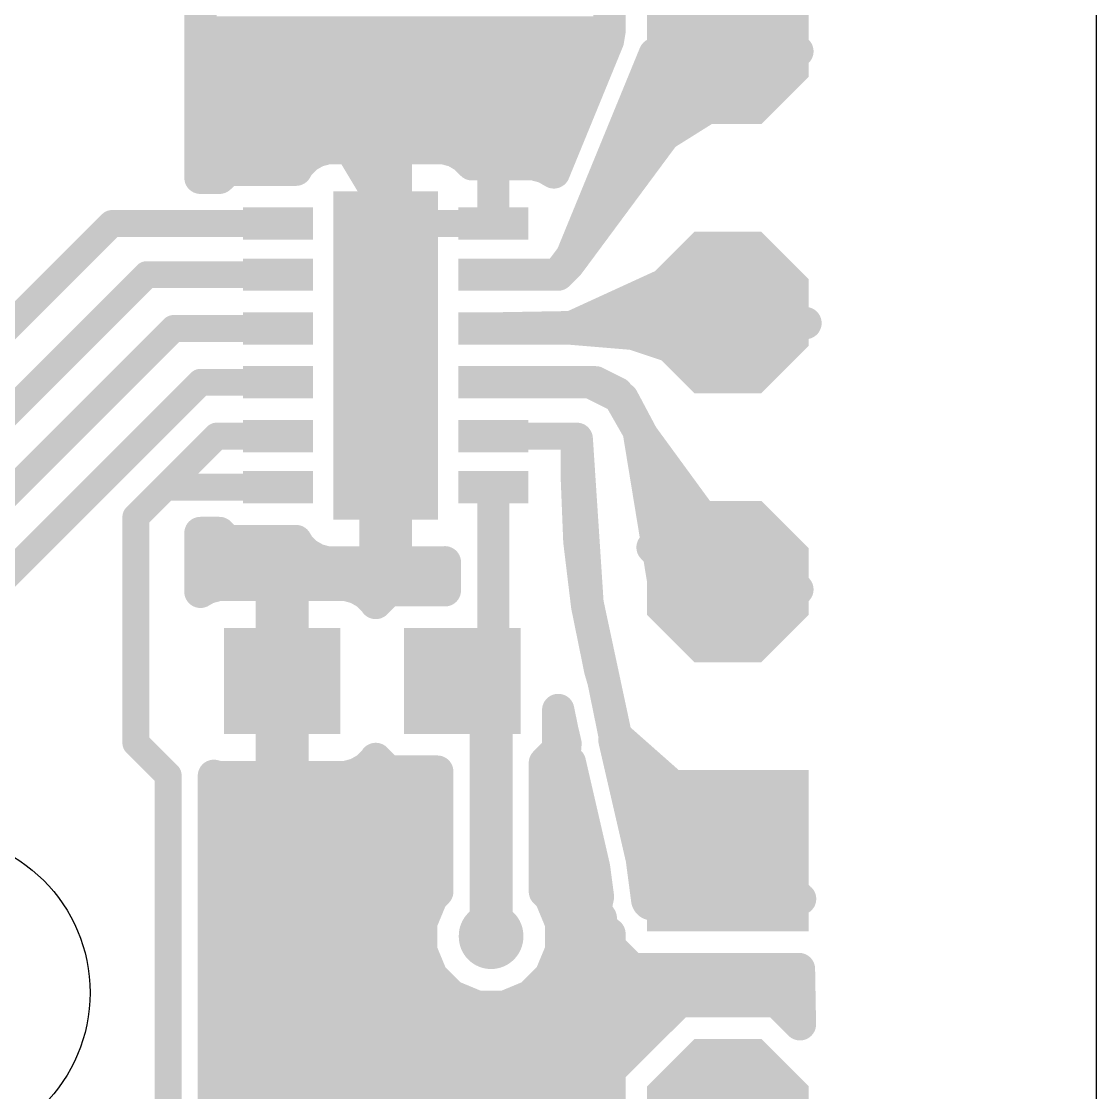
# Model space of a CAD drawing. Extents: x 0 to 81, y 1 to 51.
# Drawn here: x 70.85 to 81, y 32.06 to 42.17 of the extents above; entities that cross this region are included whole.
import ezdxf

# ---------------------------------------------------------------- set-up
doc = ezdxf.new("R2010")
doc.units = 0
for name, color, linetype in [('1', 22, 'CONTINUOUS'), ('17', 82, 'CONTINUOUS'), ('18', 82, 'CONTINUOUS'), ('20', 7, 'CONTINUOUS')]:
    doc.layers.add(name, color=color, linetype=linetype)

# ---------------------------------------------------------------- blocks, each defined once
blk = doc.blocks.new('RECT')
blk.add_solid([(-0.5, -0.5), (0.5, -0.5), (-0.5, 0.5), (0.5, 0.5)])
blk = doc.blocks.new('OCTAGONP')
at = {"const_width": 0.5}
blk.add_lwpolyline([(-0.25, -0.1036), (-0.25, 0.1036), (-0.1036, 0.25), (0.1036, 0.25), (0.25, 0.1036), (0.25, -0.1036), (0.1036, -0.25), (-0.1036, -0.25), (-0.25, -0.1036), (-0.25, 0.1036)], dxfattribs=at)
blk = doc.blocks.new('SQUAREP')
blk.add_solid([(-0.5, -0.5), (0.5, -0.5), (-0.5, 0.5), (0.5, 0.5)])
blk = doc.blocks.new('ROUNDV')
at = {"const_width": 0.5}
blk.add_lwpolyline([(0, -0.25, 1), (0, 0.25, 1), (0, -0.25)], format="xyb", dxfattribs=at)

msp = doc.modelspace()

# ---------------------------------------------------------------- linework, layer by layer
at = {"layer": '1'}
for points, const_width in [([(72.5424, 40.6922), (72.5424, 48.768)], 0.3048), ([(76.4032, 42.4237), (76.4032, 42.076)], 0.3048), ([(72.5424, 42.0624), (76.4009, 42.0624)], 0.3048), ([(76.4032, 42.076), (76.3883, 41.9865)], 0.3048), ([(76.3883, 41.9865), (75.8781, 40.7429)], 0.3048), ([(77.1356, 41.759), (77.5208, 41.9608)], 0.4064), ([(76.018, 39.8794), (76.8308, 41.8606)], 0.3048), ([(76.6784, 40.9462), (78.177, 41.886)], 0.3048), ([(76.8308, 41.8606), (76.6784, 40.9462)], 0.3048), ([(72.5424, 41.7576), (76.2944, 41.7576)], 0.3048), ([(77.1356, 41.759), (76.018, 39.8794)], 0.3048), ([(74.2654, 40.4128), (73.4568, 41.7576)], 0.254), ([(72.5424, 41.4528), (76.1693, 41.4528)], 0.3048), ([(75.9164, 39.7778), (77.034, 41.251)], 0.3048), ([(77.034, 41.251), (76.018, 39.8794)], 0.3048), ([(72.5424, 41.148), (76.0443, 41.148)], 0.3048), ([(73.6386, 40.9439), (73.546, 40.8904)], 0.3048), ([(73.742, 40.9716), (73.6386, 40.9439)], 0.3048), ([(74.1955, 40.9716), (73.742, 40.9716)], 0.3048), ([(74.1955, 39.1111), (74.1955, 40.9716)], 0.3048), ([(74.8396, 40.9716), (74.386, 40.9716)], 0.3048), ([(74.386, 40.9716), (74.386, 39.1111)], 0.3048), ([(74.943, 40.9439), (74.8396, 40.9716)], 0.3048), ([(75.0356, 40.8904), (74.943, 40.9439)], 0.3048), ([(72.5424, 40.8432), (73.4988, 40.8432)], 0.3048), ([(73.546, 40.8904), (73.4703, 40.8147)], 0.3048), ([(74.1955, 40.8432), (74.386, 40.8432)], 0.3048), ([(75.1068, 40.8192), (75.0356, 40.8904)], 0.3048), ([(75.0828, 40.8432), (75.9192, 40.8432)], 0.3048), ([(72.7973, 40.7684), (72.7211, 40.6922)], 0.3048), ([(73.4435, 40.7684), (72.7973, 40.7684)], 0.3048), ([(73.4703, 40.8147), (73.4435, 40.7684)], 0.3048), ([(75.3068, 40.8192), (75.1068, 40.8192)], 0.3048), ([(75.6905, 40.8192), (75.3068, 40.8192)], 0.3048), ([(75.3068, 40.8192), (75.3068, 40.2858)], 0.3048), ([(75.3068, 40.2858), (75.3068, 40.8192)], 0.3048), ([(75.7939, 40.7915), (75.6905, 40.8192)], 0.3048), ([(75.8781, 40.7429), (75.7939, 40.7915)], 0.3048), ([(72.7211, 40.6922), (72.5424, 40.6922)], 0.3048), ([(74.1955, 40.5384), (74.386, 40.5384)], 0.3048), ([(75.3068, 40.5384), (75.3068, 40.5384)], 0.3048), ([(71.7056, 40.2604), (63.754, 32.3088)], 0.254), ([(71.8072, 40.2604), (71.7056, 40.2604)], 0.254), ([(73.2748, 40.2604), (71.8072, 40.2604)], 0.254), ([(73.2748, 40.2858), (73.2748, 40.2604)], 0.254), ([(74.1955, 40.2336), (74.386, 40.2336)], 0.3048), ([(75.3068, 40.2604), (74.4178, 40.2604)], 0.254), ([(75.3068, 40.2858), (75.3068, 40.2858)], 0.3048), ([(74.1955, 39.9288), (74.386, 39.9288)], 0.3048), ([(76.018, 39.8794), (75.9164, 39.7778)], 0.3048), ([(76.018, 39.2698), (77.2372, 39.8286)], 0.3048), ([(77.2372, 39.8286), (77.2372, 39.4222)], 0.3048), ([(72.0358, 39.7778), (63.9572, 31.6992)], 0.254), ([(73.2748, 39.7778), (72.0358, 39.7778)], 0.254), ([(75.9164, 39.7778), (75.3068, 39.7778)], 0.3048), ([(75.4084, 39.7778), (75.9164, 39.7778)], 0.3048), ([(74.1955, 39.624), (74.386, 39.624)], 0.3048), ([(76.4244, 39.4222), (76.018, 39.2698)], 0.3048), ([(76.6276, 39.219), (76.4244, 39.4222)], 0.3048), ([(77.2372, 39.4222), (76.4244, 39.4222)], 0.3048), ([(77.5208, 39.4208), (77.4203, 39.3062)], 0.4064), ([(74.1955, 39.3192), (74.386, 39.3192)], 0.3048), ([(76.6276, 39.219), (78.177, 39.346)], 0.3048), ([(78.2532, 39.3206), (77.4203, 39.3062)], 0.3048), ([(72.2898, 39.2698), (64.1604, 31.1404)], 0.254), ([(73.2748, 39.2698), (72.2898, 39.2698)], 0.254), ([(77.4203, 39.3062), (75.3068, 39.2698)], 0.3048), ([(75.4084, 39.2698), (76.018, 39.2698)], 0.3048), ([(76.018, 39.2698), (77.2372, 39.2698)], 0.3048), ([(76.018, 39.2698), (76.6276, 39.219)], 0.3048), ([(77.2372, 39.0158), (76.6276, 39.219)], 0.3048), ([(77.2372, 39.2698), (77.2372, 39.0158)], 0.3048), ([(74.386, 39.1111), (74.1955, 39.1111)], 0.3048), ([(74.1955, 37.06), (74.1955, 38.9205)], 0.3048), ([(74.1955, 38.9205), (74.386, 38.9205)], 0.3048), ([(74.386, 38.9205), (74.386, 37.06)], 0.3048), ([(72.4916, 38.7096), (72.5438, 38.7618)], 0.254), ([(72.5438, 38.7618), (73.2748, 38.7618)], 0.254), ([(74.1955, 38.7096), (74.386, 38.7096)], 0.3048), ([(75.3068, 38.7618), (76.2212, 38.7618)], 0.3048), ([(75.4084, 38.7618), (76.272, 38.7618)], 0.3048), ([(76.2212, 38.7618), (76.526, 38.6094)], 0.3048), ([(76.272, 38.7618), (76.4752, 38.6602)], 0.3048), ([(67.4624, 33.6804), (72.4916, 38.7096)], 0.254), ([(76.4752, 38.6602), (76.6784, 38.3046)], 0.3048), ([(76.526, 38.6094), (77.273, 37.2032)], 0.3048), ([(74.1955, 38.4048), (74.386, 38.4048)], 0.3048), ([(76.6784, 38.3046), (77.6436, 36.9838)], 0.3048), ([(76.907, 36.9076), (76.6784, 38.3046)], 0.3048), ([(76.6784, 38.3046), (77.2372, 36.9838)], 0.3048), ([(72.6962, 38.2538), (72.2376, 37.7952)], 0.254), ([(73.2748, 38.2538), (72.6962, 38.2538)], 0.254), ([(75.3068, 38.2538), (76.0688, 38.2538)], 0.254), ([(76.0688, 38.2538), (76.0688, 37.8728)], 0.254), ([(76.0942, 38.2284), (76.1958, 36.679)], 0.3048), ([(74.1955, 38.1), (74.386, 38.1)], 0.3048), ([(72.2376, 37.7952), (71.9328, 37.4904)], 0.254), ([(72.2616, 37.7712), (72.2376, 37.7952)], 0.254), ([(73.2748, 37.7712), (72.2616, 37.7712)], 0.254), ([(74.1955, 37.7952), (74.386, 37.7952)], 0.3048), ([(75.3068, 36.2354), (75.3068, 37.7712)], 0.3048), ([(71.9328, 37.4904), (71.9328, 35.3568)], 0.254), ([(74.1955, 37.4904), (74.386, 37.4904)], 0.3048), ([(72.5424, 36.7838), (72.5424, 37.3394)], 0.3048), ([(72.5424, 37.3394), (72.7211, 37.3394)], 0.3048), ([(72.7211, 37.3394), (72.7973, 37.2632)], 0.3048), ([(72.7973, 37.2632), (73.4435, 37.2632)], 0.3048), ([(73.4435, 37.2632), (73.4703, 37.2169)], 0.3048), ([(73.4703, 37.2169), (73.546, 37.1412)], 0.3048), ([(77.1906, 36.8046), (76.8096, 37.2032)], 0.3048), ([(76.8096, 37.2032), (77.273, 37.2032)], 0.3048), ([(77.273, 37.2032), (77.3896, 36.9838)], 0.3048), ([(72.5424, 37.1856), (73.5016, 37.1856)], 0.3048), ([(73.546, 37.1412), (73.6386, 37.0877)], 0.3048), ([(73.6386, 37.0877), (73.742, 37.06)], 0.3048), ([(74.1955, 37.1856), (74.386, 37.1856)], 0.3048), ([(73.742, 37.06), (74.1955, 37.06)], 0.3048), ([(74.386, 37.06), (74.8396, 37.06)], 0.3048), ([(74.8396, 37.06), (74.8496, 37.0627)], 0.3048), ([(74.8496, 37.0627), (74.8496, 36.798)], 0.3048), ([(77.2372, 36.9838), (76.907, 36.9076)], 0.3048), ([(77.5208, 36.957), (77.1906, 36.8046)], 0.3048), ([(77.6436, 36.9838), (77.2372, 36.9838)], 0.3048), ([(77.2372, 36.9838), (78.177, 36.806)], 0.3048), ([(77.5208, 36.8808), (77.5208, 36.957)], 0.3048), ([(72.5424, 36.8808), (74.8496, 36.8808)], 0.3048), ([(72.6069, 36.8211), (72.5424, 36.7838)], 0.3048), ([(72.7103, 36.8488), (72.6069, 36.8211)], 0.3048), ([(73.2162, 36.8488), (72.7103, 36.8488)], 0.3048), ([(73.2162, 36.04), (73.2162, 36.8488)], 0.3048), ([(73.9173, 36.8488), (73.4114, 36.8488)], 0.3048), ([(73.4114, 36.8488), (73.4114, 36.04)], 0.3048), ([(74.0207, 36.8211), (73.9173, 36.8488)], 0.3048), ([(74.1133, 36.7676), (74.0207, 36.8211)], 0.3048), ([(74.3165, 36.798), (74.1968, 36.6783)], 0.3048), ([(74.8496, 36.798), (74.3165, 36.798)], 0.3048), ([(74.189, 36.6919), (74.1133, 36.7676)], 0.3048), ([(74.1968, 36.6783), (74.189, 36.6919)], 0.3048), ([(76.1958, 36.679), (76.4498, 35.4344)], 0.3048), ([(76.1958, 36.679), (76.7546, 34.0628)], 0.3048), ([(73.2162, 36.576), (73.4114, 36.576)], 0.3048), ([(73.2162, 36.2712), (73.4114, 36.2712)], 0.3048), ([(75.0138, 35.9424), (75.3068, 36.2354)], 0.3048), ([(73.4114, 36.04), (73.2162, 36.04)], 0.3048), ([(75.2856, 35.6706), (75.0138, 35.9424)], 0.4064), ([(73.2162, 35.036), (73.2162, 35.8448)], 0.3048), ([(73.2162, 35.8448), (73.4114, 35.8448)], 0.3048), ([(73.4114, 35.8448), (73.4114, 35.036)], 0.3048), ([(75.2856, 33.528), (75.2856, 35.6706)], 0.4064), ([(75.9194, 35.2951), (75.9194, 35.6685)], 0.3048), ([(75.9194, 35.6685), (75.9622, 35.458)], 0.3048), ([(73.2162, 35.6616), (73.4114, 35.6616)], 0.3048), ([(75.9194, 35.6616), (75.9208, 35.6616)], 0.3048), ([(75.9622, 35.458), (75.9649, 35.4517)], 0.3048), ([(75.9649, 35.4517), (75.9881, 35.3512)], 0.3048), ([(76.4498, 35.4344), (78.2024, 33.885)], 0.3048), ([(76.7546, 34.0628), (76.4498, 35.3836)], 0.3048), ([(76.4498, 35.3836), (77.5166, 34.1136)], 0.3048), ([(71.9328, 35.3568), (72.2376, 35.052)], 0.254), ([(73.2162, 35.3568), (73.4114, 35.3568)], 0.3048), ([(75.7936, 35.1693), (75.9194, 35.2951)], 0.3048), ([(75.9194, 35.3568), (75.9868, 35.3568)], 0.3048), ([(75.9881, 35.3512), (75.9779, 35.2345)], 0.3048), ([(74.1133, 35.1172), (74.189, 35.1929)], 0.3048), ([(74.189, 35.1929), (74.1968, 35.2065)], 0.3048), ([(74.1968, 35.2065), (74.3165, 35.0868)], 0.3048), ([(75.7936, 33.9539), (75.7936, 35.1693)], 0.3048), ([(75.9779, 35.2345), (76.029, 35.1737)], 0.3048), ([(76.029, 35.1737), (76.2575, 34.1837)], 0.3048), ([(73.9173, 35.036), (74.0207, 35.0637)], 0.3048), ([(74.0207, 35.0637), (74.1133, 35.1172)], 0.3048), ([(74.3165, 35.0868), (74.7776, 35.0868)], 0.3048), ([(74.7776, 35.0868), (74.7776, 33.9539)], 0.3048), ([(72.2376, 35.052), (72.2376, 31.0896)], 0.254), ([(72.6694, 31.5917), (72.6694, 35.047)], 0.3048), ([(72.6694, 35.047), (72.7103, 35.036)], 0.3048), ([(72.7103, 35.036), (73.2162, 35.036)], 0.3048), ([(73.2162, 35.052), (73.4114, 35.052)], 0.3048), ([(73.4114, 35.036), (73.9173, 35.036)], 0.3048), ([(73.977, 35.052), (74.7776, 35.052)], 0.3048), ([(75.7936, 35.052), (76.0571, 35.052)], 0.3048), ([(77.5166, 34.1136), (76.8562, 34.9772)], 0.3048), ([(76.8562, 34.9772), (77.669, 34.1644)], 0.3048), ([(76.6784, 34.8756), (76.8096, 33.8836)], 0.4064), ([(72.6694, 34.7472), (74.7776, 34.7472)], 0.3048), ([(75.7936, 34.7472), (76.1274, 34.7472)], 0.3048), ([(72.6694, 34.4424), (74.7776, 34.4424)], 0.3048), ([(75.7936, 34.4424), (76.1978, 34.4424)], 0.3048), ([(76.8096, 33.8836), (77.5208, 34.3408)], 0.4064), ([(76.2575, 34.1837), (76.2944, 33.9049)], 0.3048), ([(72.6694, 34.1376), (74.7776, 34.1376)], 0.3048), ([(75.7936, 34.1376), (76.2636, 34.1376)], 0.3048), ([(74.7776, 33.9539), (74.7257, 33.9021)], 0.3048), ([(75.8455, 33.9021), (75.7936, 33.9539)], 0.3048), ([(74.7257, 33.9021), (74.6252, 33.6594)], 0.3048), ([(75.946, 33.6594), (75.8455, 33.9021)], 0.3048), ([(76.2944, 33.9049), (76.2685, 33.7859)], 0.3048), ([(72.6694, 33.8328), (74.697, 33.8328)], 0.3048), ([(75.8742, 33.8328), (76.2787, 33.8328)], 0.3048), ([(76.2685, 33.7859), (76.3209, 33.7044)], 0.3048), ([(74.6252, 33.6594), (74.6252, 33.3966)], 0.3048), ([(75.2856, 33.528), (75.2856, 33.537)], 0.6096), ([(75.946, 33.3966), (75.946, 33.6594)], 0.3048), ([(76.3209, 33.7044), (76.3336, 33.6084)], 0.3048), ([(76.3336, 33.6084), (76.4032, 33.555)], 0.3048), ([(76.4032, 33.555), (76.4032, 33.4315)], 0.3048), ([(72.6694, 33.528), (74.6252, 33.528)], 0.3048), ([(75.946, 33.528), (76.4032, 33.528)], 0.3048), ([(74.6252, 33.3966), (74.7257, 33.1539)], 0.3048), ([(75.8455, 33.1539), (75.946, 33.3966)], 0.3048), ([(76.4032, 33.4315), (76.6115, 33.2232)], 0.3048), ([(72.6694, 33.2232), (74.697, 33.2232)], 0.3048), ([(74.7257, 33.1539), (74.9115, 32.9681)], 0.3048), ([(75.6597, 32.9681), (75.8455, 33.1539)], 0.3048), ([(75.8742, 33.2232), (76.6115, 33.2232)], 0.3048), ([(76.6115, 33.2232), (78.1917, 33.2232)], 0.3048), ([(78.1917, 33.2232), (78.2007, 32.7014)], 0.3048), ([(74.9115, 32.9681), (75.1542, 32.8676)], 0.3048), ([(75.417, 32.8676), (75.6597, 32.9681)], 0.3048), ([(72.6694, 32.9184), (75.0316, 32.9184)], 0.3048), ([(75.1542, 32.8676), (75.417, 32.8676)], 0.3048), ([(75.5396, 32.9184), (78.197, 32.9184)], 0.3048), ([(77.0579, 32.9184), (76.4032, 32.2637)], 0.3048), ([(77.9837, 32.9184), (77.0579, 32.9184)], 0.3048), ([(78.2007, 32.7014), (77.9837, 32.9184)], 0.3048), ([(72.6694, 32.6136), (76.7531, 32.6136)], 0.3048), ([(72.6694, 32.3088), (76.4483, 32.3088)], 0.3048), ([(76.4032, 32.2637), (76.4032, 31.81)], 0.3048), ([(72.6694, 32.004), (76.4032, 32.004)], 0.3048)]:
    msp.add_lwpolyline(points, dxfattribs=dict(at, const_width=const_width))
for points, const_width in [([(72.5424, 42.1386, 1), (72.5424, 41.9862)], 0.1524), ([(76.4784, 42.0635, 1), (76.328, 42.0886)], 0.1524), ([(76.4009, 41.9862, 1), (76.4009, 42.1386)], 0.1524), ([(76.4588, 41.9576, 1), (76.3178, 42.0154)], 0.1524), ([(76.327, 42.076, 1), (76.4794, 42.076)], 0.1524), ([(77.5679, 41.8708, 1), (77.4737, 42.0508)], 0.2032), ([(76.3131, 41.999, 1), (76.4634, 41.974)], 0.1524), ([(76.906, 41.8481, 1), (76.7556, 41.8731)], 0.1524), ([(76.9013, 41.8317, 1), (76.7603, 41.8895)], 0.1524), ([(78.2175, 41.8214, 1), (78.1365, 41.9506)], 0.1524), ([(72.5424, 41.8338, 1), (72.5424, 41.6814)], 0.1524), ([(76.2944, 41.6814, 1), (76.2944, 41.8338)], 0.1524), ([(77.0885, 41.849, 1), (77.1827, 41.669)], 0.2032), ([(77.2011, 41.7201, 1), (77.0701, 41.7979)], 0.1524), ([(73.5112, 41.7903, 1), (73.4024, 41.7249)], 0.127), ([(72.5424, 41.529, 1), (72.5424, 41.3766)], 0.1524), ([(76.1693, 41.3766, 1), (76.1693, 41.529)], 0.1524), ([(77.0952, 41.2056, 1), (76.9728, 41.2964)], 0.1524), ([(77.0947, 41.2049, 1), (76.9733, 41.2971)], 0.1524), ([(72.5424, 41.2242, 1), (72.5424, 41.0718)], 0.1524), ([(76.0443, 41.0718, 1), (76.0443, 41.2242)], 0.1524), ([(73.6767, 40.8779, 1), (73.6005, 41.0099)], 0.1524), ([(73.742, 41.0478, 1), (73.742, 40.8954)], 0.1524), ([(73.7617, 40.898, 1), (73.7223, 41.0452)], 0.1524), ([(74.2717, 40.9716, 1), (74.1193, 40.9716)], 0.1524), ([(74.1955, 40.8954, 1), (74.1955, 41.0478)], 0.1524), ([(74.386, 41.0478, 1), (74.3861, 40.8954)], 0.1524), ([(74.4622, 40.9716, 1), (74.3098, 40.9716)], 0.1524), ([(74.8593, 41.0452, 1), (74.8199, 40.898)], 0.1524), ([(74.8396, 40.8954, 1), (74.8396, 41.0478)], 0.1524), ([(74.9811, 41.0099, 1), (74.9049, 40.8779)], 0.1524), ([(72.5424, 40.9194, 1), (72.5424, 40.767)], 0.1524), ([(73.5079, 40.9564, 1), (73.5841, 40.8244)], 0.1524), ([(73.5998, 40.8365, 1), (73.4921, 40.9443)], 0.1524), ([(73.4988, 40.767, 1), (73.4988, 40.9194)], 0.1524), ([(73.6189, 41.0175, 1), (73.6584, 40.8703)], 0.1524), ([(74.1955, 40.9194, 1), (74.1955, 40.767)], 0.1524), ([(74.386, 40.767, 1), (74.386, 40.9194)], 0.1524), ([(74.9232, 40.8703, 1), (74.9627, 41.0175)], 0.1524), ([(75.0895, 40.9443, 1), (74.9818, 40.8365)], 0.1524), ([(74.9975, 40.8244, 1), (75.0737, 40.9564)], 0.1524), ([(75.0828, 40.9194, 1), (75.0828, 40.767)], 0.1524), ([(75.9192, 40.767, 1), (75.9192, 40.9194)], 0.1524), ([(76.6379, 41.0108, 1), (76.7189, 40.8816)], 0.1524), ([(76.6032, 40.9587, 1), (76.7536, 40.9337)], 0.1524), ([(72.7973, 40.8446, 1), (72.7973, 40.6922)], 0.1524), ([(72.8512, 40.7145, 1), (72.7434, 40.8223)], 0.1524), ([(73.4164, 40.8686, 1), (73.5242, 40.7609)], 0.1524), ([(73.5363, 40.7766, 1), (73.4043, 40.8528)], 0.1524), ([(73.4435, 40.6922, 1), (73.4435, 40.8446)], 0.1524), ([(75.1068, 40.8954, 1), (75.1068, 40.743)], 0.1524), ([(75.053, 40.7653, 1), (75.1607, 40.8731)], 0.1524), ([(75.3068, 40.8954, 1), (75.3068, 40.743)], 0.1524), ([(75.383, 40.8192, 1), (75.2306, 40.8192)], 0.1524), ([(75.383, 40.8192, 1), (75.2306, 40.8192)], 0.1524), ([(75.3068, 40.743, 1), (75.3068, 40.8954)], 0.1524), ([(75.7102, 40.8928, 1), (75.6708, 40.7456)], 0.1524), ([(75.6905, 40.743, 1), (75.6905, 40.8954)], 0.1524), ([(75.832, 40.8575, 1), (75.7558, 40.7255)], 0.1524), ([(75.7741, 40.7179, 1), (75.8136, 40.8651)], 0.1524), ([(72.5424, 40.7684, 1), (72.5424, 40.616)], 0.1524), ([(72.6672, 40.7461, 1), (72.775, 40.6383)], 0.1524), ([(72.7211, 40.616, 1), (72.7211, 40.7684)], 0.1524), ([(73.3776, 40.8065, 1), (73.5095, 40.7303)], 0.1524), ([(75.8076, 40.7718, 1), (75.9486, 40.714)], 0.1524), ([(75.84, 40.6769, 1), (75.9162, 40.8089)], 0.1524), ([(72.4662, 40.6922, 1), (72.6186, 40.6922)], 0.1524), ([(74.1955, 40.6146, 1), (74.1955, 40.4622)], 0.1524), ([(74.386, 40.4622, 1), (74.386, 40.6146)], 0.1524), ([(75.3068, 40.6146, 1), (75.3068, 40.4622)], 0.1524), ([(75.3068, 40.4622, 1), (75.3068, 40.6146)], 0.1524), ([(74.2654, 40.4128, 0.4142), (74.4178, 40.2604)], 0.254), ([(74.3289, 40.4128, 1), (74.2019, 40.4128)], 0.127), ([(74.211, 40.3801, 1), (74.3198, 40.4455)], 0.127), ([(71.7056, 40.3239, 1), (71.7056, 40.1969)], 0.127), ([(71.7505, 40.2155, 1), (71.6607, 40.3053)], 0.127), ([(71.8072, 40.3239, 1), (71.8072, 40.1969)], 0.127), ([(71.8072, 40.1969, 1), (71.8072, 40.3239)], 0.127), ([(73.3383, 40.2858, 1), (73.2113, 40.2858)], 0.127), ([(73.2748, 40.1969, 1), (73.2748, 40.3239)], 0.127), ([(74.1955, 40.3098, 1), (74.1955, 40.1574)], 0.1524), ([(74.4178, 40.3239, 1), (74.4178, 40.1969)], 0.127), ([(74.386, 40.1574, 1), (74.386, 40.3098)], 0.1524), ([(74.4178, 40.1969, 1), (74.4178, 40.3239)], 0.127), ([(75.3068, 40.362, 1), (75.3068, 40.2096)], 0.1524), ([(75.3068, 40.2096, 1), (75.3068, 40.362)], 0.1524), ([(75.3068, 40.1969, 1), (75.3068, 40.3239)], 0.127), ([(73.2113, 40.2604, 1), (73.3383, 40.2604)], 0.127), ([(75.2306, 40.2858, 1), (75.383, 40.2858)], 0.1524), ([(75.2306, 40.2858, 1), (75.383, 40.2858)], 0.1524), ([(74.1955, 40.005, 1), (74.1955, 39.8526)], 0.1524), ([(74.386, 39.8526, 1), (74.386, 40.005)], 0.1524), ([(75.9568, 39.9248, 1), (76.0792, 39.834)], 0.1524), ([(75.9525, 39.9183, 1), (76.0835, 39.8405)], 0.1524), ([(75.9475, 39.9083, 1), (76.0885, 39.8505)], 0.1524), ([(76.0719, 39.8255, 1), (75.9641, 39.9333)], 0.1524), ([(77.3134, 39.8286, 1), (77.161, 39.8286)], 0.1524), ([(77.2689, 39.7593, 1), (77.2055, 39.8979)], 0.1524), ([(72.0358, 39.8413, 1), (72.0358, 39.7143)], 0.127), ([(72.0807, 39.7329, 1), (71.9909, 39.8227)], 0.127), ([(73.2748, 39.7143, 1), (73.2748, 39.8413)], 0.127), ([(75.3068, 39.854, 1), (75.3068, 39.7016)], 0.1524), ([(75.4084, 39.854, 1), (75.4084, 39.7016)], 0.1524), ([(75.8625, 39.8317, 1), (75.9703, 39.7239)], 0.1524), ([(75.8557, 39.8239, 1), (75.9771, 39.7317)], 0.1524), ([(75.9164, 39.7016, 1), (75.9164, 39.854)], 0.1524), ([(75.9164, 39.7016, 1), (75.9164, 39.854)], 0.1524), ([(74.1955, 39.7002, 1), (74.1955, 39.5478)], 0.1524), ([(74.386, 39.5478, 1), (74.386, 39.7002)], 0.1524), ([(76.4783, 39.4761, 1), (76.3705, 39.3683)], 0.1524), ([(76.4244, 39.4984, 1), (76.4244, 39.346)], 0.1524), ([(76.4512, 39.3509, 1), (76.3976, 39.4935)], 0.1524), ([(77.2372, 39.346, 1), (77.2372, 39.4984)], 0.1524), ([(77.5972, 39.3538, 1), (77.4444, 39.4878)], 0.2032), ([(74.1955, 39.3954, 1), (74.1955, 39.243)], 0.1524), ([(74.386, 39.243, 1), (74.386, 39.3954)], 0.1524), ([(77.161, 39.4222, 1), (77.3134, 39.4222)], 0.1524), ([(77.3439, 39.3732, 1), (77.4967, 39.2392)], 0.2032), ([(78.1832, 39.2701, 1), (78.1708, 39.4219)], 0.1524), ([(78.2545, 39.2444, 1), (78.2519, 39.3968)], 0.1524), ([(72.2898, 39.3333, 1), (72.2898, 39.2063)], 0.127), ([(72.3347, 39.2249, 1), (72.2449, 39.3147)], 0.127), ([(73.2748, 39.2063, 1), (73.2748, 39.3333)], 0.127), ([(75.3055, 39.346, 1), (75.3081, 39.1936)], 0.1524), ([(75.4084, 39.346, 1), (75.4084, 39.1936)], 0.1524), ([(76.018, 39.346, 1), (76.018, 39.1936)], 0.1524), ([(76.0243, 39.3457, 1), (76.0117, 39.1939)], 0.1524), ([(75.9912, 39.3411, 1), (76.0448, 39.1985)], 0.1524), ([(75.9863, 39.3391, 1), (76.0497, 39.2005)], 0.1524), ([(76.018, 39.1936, 1), (76.018, 39.346)], 0.1524), ([(76.6517, 39.2913, 1), (76.6035, 39.1467)], 0.1524), ([(76.6214, 39.2949, 1), (76.6338, 39.1431)], 0.1524), ([(76.6213, 39.1431, 1), (76.6339, 39.2949)], 0.1524), ([(77.3134, 39.2698, 1), (77.161, 39.2698)], 0.1524), ([(77.2372, 39.1936, 1), (77.2372, 39.346)], 0.1524), ([(77.419, 39.3824, 1), (77.4216, 39.2301)], 0.1524), ([(77.4216, 39.2301, 1), (77.419, 39.3824)], 0.1524), ([(76.5737, 39.1651, 1), (76.6815, 39.2729)], 0.1524), ([(74.1955, 39.1873, 1), (74.1955, 39.0349)], 0.1524), ([(74.1193, 39.1111, 1), (74.2717, 39.1111)], 0.1524), ([(74.3098, 39.1111, 1), (74.4622, 39.1111)], 0.1524), ([(74.386, 39.0349, 1), (74.386, 39.1873)], 0.1524), ([(74.2717, 38.9205, 1), (74.1193, 38.9205)], 0.1524), ([(74.1955, 38.9967, 1), (74.1955, 38.8443)], 0.1524), ([(74.4622, 38.9205, 1), (74.3098, 38.9205)], 0.1524), ([(74.386, 38.8443, 1), (74.386, 38.9967)], 0.1524), ([(77.161, 39.0158, 1), (77.3134, 39.0158)], 0.1524), ([(77.2131, 38.9435, 1), (77.2613, 39.0881)], 0.1524), ([(72.5438, 38.8253, 1), (72.5438, 38.6983)], 0.127), ([(72.5887, 38.7169, 1), (72.4989, 38.8067)], 0.127), ([(73.2748, 38.6983, 1), (73.2748, 38.8253)], 0.127), ([(74.1955, 38.7858, 1), (74.1955, 38.6334)], 0.1524), ([(74.386, 38.6334, 1), (74.386, 38.7858)], 0.1524), ([(75.3068, 38.838, 1), (75.3068, 38.6856)], 0.1524), ([(75.4084, 38.838, 1), (75.4084, 38.6856)], 0.1524), ([(76.2553, 38.83, 1), (76.1871, 38.6936)], 0.1524), ([(76.3061, 38.83, 1), (76.2379, 38.6936)], 0.1524), ([(76.2212, 38.6856, 1), (76.2212, 38.838)], 0.1524), ([(76.272, 38.6856, 1), (76.272, 38.838)], 0.1524), ([(72.4467, 38.7545, 1), (72.5365, 38.6647)], 0.127), ([(72.5365, 38.6647, 1), (72.4467, 38.7545)], 0.127), ([(76.5414, 38.698, 1), (76.409, 38.6224)], 0.1524), ([(76.4411, 38.592, 1), (76.5093, 38.7284)], 0.1524), ([(76.5933, 38.6451, 1), (76.4587, 38.5737)], 0.1524), ([(76.4919, 38.5412, 1), (76.5601, 38.6776)], 0.1524), ([(74.1955, 38.481, 1), (74.1955, 38.3286)], 0.1524), ([(74.386, 38.3286, 1), (74.386, 38.481)], 0.1524), ([(76.7399, 38.3496, 1), (76.6169, 38.2596)], 0.1524), ([(76.7536, 38.3169, 1), (76.6032, 38.2923)], 0.1524), ([(76.7486, 38.3343, 1), (76.6082, 38.2749)], 0.1524), ([(72.6962, 38.3173, 1), (72.6962, 38.1903)], 0.127), ([(72.7411, 38.2089, 1), (72.6513, 38.2987)], 0.127), ([(73.2748, 38.1903, 1), (73.2748, 38.3173)], 0.127), ([(75.3068, 38.3173, 1), (75.3068, 38.1903)], 0.127), ([(76.1323, 38.2538, 1), (76.0053, 38.2538)], 0.127), ([(76.1702, 38.2334, 1), (76.0182, 38.2234)], 0.1524), ([(76.0688, 38.1903, 1), (76.0688, 38.3173)], 0.127), ([(76.6122, 38.2668, 1), (76.7446, 38.3424)], 0.1524), ([(74.1955, 38.1762, 1), (74.1955, 38.0238)], 0.1524), ([(74.386, 38.0238, 1), (74.386, 38.1762)], 0.1524), ([(76.0688, 37.8728, 0.1007), (76.6784, 34.8756)], 0.254), ([(76.1323, 37.8728, 1), (76.0053, 37.8728)], 0.127), ([(72.2825, 37.8401, 1), (72.1927, 37.7503)], 0.127), ([(72.1927, 37.8401, 1), (72.2825, 37.7503)], 0.127), ([(72.2825, 37.7503, 1), (72.1927, 37.8401)], 0.127), ([(72.2616, 37.8347, 1), (72.2616, 37.7077)], 0.127), ([(72.2167, 37.7263, 1), (72.3065, 37.8161)], 0.127), ([(73.2748, 37.7077, 1), (73.2748, 37.8347)], 0.127), ([(74.1955, 37.8714, 1), (74.1955, 37.719)], 0.1524), ([(74.386, 37.719, 1), (74.386, 37.8714)], 0.1524), ([(75.383, 37.7712, 1), (75.2306, 37.7712)], 0.1524), ([(76.0053, 37.8728, 1), (76.1323, 37.8728)], 0.127), ([(71.9963, 37.4904, 1), (71.8693, 37.4904)], 0.127), ([(71.8879, 37.5353, 1), (71.9777, 37.4455)], 0.127), ([(74.1955, 37.5666, 1), (74.1955, 37.4142)], 0.1524), ([(74.386, 37.4142, 1), (74.386, 37.5666)], 0.1524), ([(72.6186, 37.3394, 1), (72.4662, 37.3394)], 0.1524), ([(72.5424, 37.4156, 1), (72.5424, 37.2632)], 0.1524), ([(72.775, 37.3933, 1), (72.6672, 37.2855)], 0.1524), ([(72.7211, 37.2632, 1), (72.7211, 37.4156)], 0.1524), ([(72.7973, 37.3394, 1), (72.7973, 37.187)], 0.1524), ([(72.7434, 37.2093, 1), (72.8512, 37.3171)], 0.1524), ([(73.5095, 37.3013, 1), (73.3776, 37.2251)], 0.1524), ([(73.5242, 37.2707, 1), (73.4164, 37.163)], 0.1524), ([(73.4435, 37.187, 1), (73.4435, 37.3394)], 0.1524), ([(76.8647, 37.2559, 1), (76.7545, 37.1506)], 0.1524), ([(76.8096, 37.2794, 1), (76.8096, 37.127)], 0.1524), ([(77.3403, 37.239, 1), (77.2057, 37.1675)], 0.1524), ([(77.273, 37.127, 1), (77.273, 37.2794)], 0.1524), ([(72.5424, 37.2618, 1), (72.5424, 37.1094)], 0.1524), ([(73.4043, 37.1788, 1), (73.5363, 37.255)], 0.1524), ([(73.5841, 37.2072, 1), (73.5079, 37.0752)], 0.1524), ([(73.4921, 37.0873, 1), (73.5998, 37.1951)], 0.1524), ([(73.5016, 37.1094, 1), (73.5016, 37.2618)], 0.1524), ([(73.6584, 37.1613, 1), (73.6189, 37.0141)], 0.1524), ([(74.1955, 37.2618, 1), (74.1955, 37.1094)], 0.1524), ([(74.386, 37.1094, 1), (74.386, 37.2618)], 0.1524), ([(77.2057, 37.1675, 1), (77.3403, 37.239)], 0.1524), ([(73.6005, 37.0217, 1), (73.6767, 37.1537)], 0.1524), ([(73.742, 37.1362, 1), (73.742, 36.9838)], 0.1524), ([(73.7223, 36.9864, 1), (73.7617, 37.1336)], 0.1524), ([(74.1955, 36.9838, 1), (74.1955, 37.1362)], 0.1524), ([(74.386, 37.1362, 1), (74.386, 36.9838)], 0.1524), ([(74.8199, 37.1336, 1), (74.8593, 36.9864)], 0.1524), ([(74.9258, 37.0627, 1), (74.7734, 37.0627)], 0.1524), ([(74.8693, 36.9891, 1), (74.8299, 37.1363)], 0.1524), ([(74.8396, 36.9838, 1), (74.8396, 37.1362)], 0.1524), ([(74.1193, 37.06, 1), (74.2717, 37.06)], 0.1524), ([(74.3098, 37.06, 1), (74.4622, 37.06)], 0.1524), ([(76.8899, 36.9818, 1), (76.9241, 36.8334)], 0.1524), ([(77.2372, 37.06, 1), (77.2372, 36.9076)], 0.1524), ([(77.2514, 37.0587, 1), (77.223, 36.9089)], 0.1524), ([(77.167, 36.9541, 1), (77.3074, 37.0135)], 0.1524), ([(77.2543, 36.9096, 1), (77.2201, 37.058)], 0.1524), ([(77.3223, 36.9481, 1), (77.4569, 37.0195)], 0.1524), ([(77.597, 36.957, 1), (77.4446, 36.957)], 0.1524), ([(77.5527, 36.8878, 1), (77.4889, 37.0262)], 0.1524), ([(77.5821, 36.9388, 1), (77.7051, 37.0288)], 0.1524), ([(77.6436, 36.9076, 1), (77.6436, 37.06)], 0.1524), ([(72.5424, 36.957, 1), (72.5424, 36.8046)], 0.1524), ([(72.5872, 36.8947, 1), (72.6267, 36.7475)], 0.1524), ([(72.645, 36.7551, 1), (72.5688, 36.8871)], 0.1524), ([(72.7103, 36.925, 1), (72.7103, 36.7726)], 0.1524), ([(72.73, 36.7752, 1), (72.6906, 36.9224)], 0.1524), ([(73.2924, 36.8488, 1), (73.14, 36.8488)], 0.1524), ([(73.2162, 36.7726, 1), (73.2162, 36.925)], 0.1524), ([(73.4114, 36.925, 1), (73.4114, 36.7726)], 0.1524), ([(73.4876, 36.8488, 1), (73.3352, 36.8488)], 0.1524), ([(73.937, 36.9224, 1), (73.8976, 36.7752)], 0.1524), ([(73.9173, 36.7726, 1), (73.9173, 36.925)], 0.1524), ([(74.0588, 36.8871, 1), (73.9826, 36.7551)], 0.1524), ([(74.0009, 36.7475, 1), (74.0404, 36.8947)], 0.1524), ([(74.3165, 36.8742, 1), (74.3165, 36.7218)], 0.1524), ([(74.3704, 36.7441, 1), (74.2626, 36.8519)], 0.1524), ([(74.8496, 36.8046, 1), (74.8496, 36.957)], 0.1524), ([(74.8496, 36.7218, 1), (74.8496, 36.8742)], 0.1524), ([(76.8318, 36.8953, 1), (76.9822, 36.9199)], 0.1524), ([(77.1587, 36.8738, 1), (77.2225, 36.7354)], 0.1524), ([(77.4446, 36.8808, 1), (77.597, 36.8808)], 0.1524), ([(78.1628, 36.7311, 1), (78.1912, 36.8809)], 0.1524), ([(72.5043, 36.8498, 1), (72.5805, 36.7179)], 0.1524), ([(72.4662, 36.7838, 1), (72.6186, 36.7838)], 0.1524), ([(74.1672, 36.8215, 1), (74.0595, 36.7137)], 0.1524), ([(74.0752, 36.7016, 1), (74.1514, 36.8336)], 0.1524), ([(74.255, 36.73, 1), (74.123, 36.6538)], 0.1524), ([(74.7734, 36.798, 1), (74.9258, 36.798)], 0.1524), ([(77.1355, 36.7519, 1), (77.2457, 36.8573)], 0.1524), ([(74.143, 36.7322, 1), (74.2507, 36.6245)], 0.1524), ([(74.1309, 36.6402, 1), (74.2628, 36.7164)], 0.1524), ([(74.1351, 36.6381, 1), (74.2429, 36.7458)], 0.1524), ([(76.2705, 36.6942, 1), (76.1211, 36.6638)], 0.1524), ([(76.2703, 36.6949, 1), (76.1213, 36.6631)], 0.1524), ([(76.1198, 36.674, 1), (76.2718, 36.684)], 0.1524), ([(73.2162, 36.6522, 1), (73.2162, 36.4998)], 0.1524), ([(73.4114, 36.4998, 1), (73.4114, 36.6522)], 0.1524), ([(73.2162, 36.3474, 1), (73.2162, 36.195)], 0.1524), ([(73.4114, 36.195, 1), (73.4114, 36.3474)], 0.1524), ([(75.3607, 36.1815, 1), (75.2529, 36.2893)], 0.1524), ([(75.2306, 36.2354, 1), (75.383, 36.2354)], 0.1524), ([(73.2162, 36.1162, 1), (73.2162, 35.9638)], 0.1524), ([(73.4114, 35.9638, 1), (73.4114, 36.1162)], 0.1524), ([(75.0856, 36.0142, 1), (74.942, 35.8706)], 0.2032), ([(73.14, 36.04, 1), (73.2924, 36.04)], 0.1524), ([(73.3352, 36.04, 1), (73.4876, 36.04)], 0.1524), ([(74.9599, 35.9963, 1), (75.0677, 35.8885)], 0.1524), ([(73.2924, 35.8448, 1), (73.14, 35.8448)], 0.1524), ([(73.2162, 35.921, 1), (73.2162, 35.7686)], 0.1524), ([(73.4876, 35.8448, 1), (73.3352, 35.8448)], 0.1524), ([(73.4114, 35.7686, 1), (73.4114, 35.921)], 0.1524), ([(75.3872, 35.6706, 1), (75.184, 35.6706)], 0.2032), ([(75.2138, 35.5988, 1), (75.3574, 35.7424)], 0.2032), ([(75.9956, 35.6685, 1), (75.8432, 35.6685)], 0.1524), ([(75.9941, 35.6837, 1), (75.8447, 35.6533)], 0.1524), ([(73.2162, 35.7378, 1), (73.2162, 35.5854)], 0.1524), ([(73.4114, 35.5854, 1), (73.4114, 35.7378)], 0.1524), ([(75.9194, 35.7378, 1), (75.9194, 35.5854)], 0.1524), ([(75.9208, 35.5854, 1), (75.9208, 35.7378)], 0.1524), ([(76.0324, 35.4877, 1), (75.8921, 35.4282)], 0.1524), ([(75.8875, 35.4428, 1), (76.0369, 35.4732)], 0.1524), ([(76.0391, 35.4689, 1), (75.8906, 35.4346)], 0.1524), ([(75.8947, 35.422, 1), (76.035, 35.4815)], 0.1524), ([(76.5003, 35.4915, 1), (76.3993, 35.3773)], 0.1524), ([(76.5081, 35.4326, 1), (76.3915, 35.3346)], 0.1524), ([(76.524, 35.4007, 1), (76.3756, 35.3665)], 0.1524), ([(76.3751, 35.4192, 1), (76.5245, 35.4496)], 0.1524), ([(71.9777, 35.4017, 1), (71.8879, 35.3119)], 0.127), ([(71.8693, 35.3568, 1), (71.9963, 35.3568)], 0.127), ([(73.2162, 35.433, 1), (73.2162, 35.2806)], 0.1524), ([(73.4114, 35.2806, 1), (73.4114, 35.433)], 0.1524), ([(75.9194, 35.433, 1), (75.9194, 35.2806)], 0.1524), ([(75.9733, 35.2412, 1), (75.8655, 35.349)], 0.1524), ([(76.064, 35.3446, 1), (75.9121, 35.3578)], 0.1524), ([(75.9138, 35.3341, 1), (76.0623, 35.3683)], 0.1524), ([(75.9868, 35.2806, 1), (75.9868, 35.433)], 0.1524), ([(74.2507, 35.2603, 1), (74.143, 35.1526)], 0.1524), ([(74.2628, 35.1684, 1), (74.1309, 35.2446)], 0.1524), ([(74.2429, 35.139, 1), (74.1351, 35.2467)], 0.1524), ([(75.8698, 35.1693, 1), (75.7174, 35.1693)], 0.1524), ([(75.8432, 35.2951, 1), (75.9956, 35.2951)], 0.1524), ([(75.902, 35.2411, 1), (76.0538, 35.2279)], 0.1524), ([(76.0363, 35.2835, 1), (75.9196, 35.1855)], 0.1524), ([(76.1033, 35.1908, 1), (75.9548, 35.1566)], 0.1524), ([(74.0404, 34.9901, 1), (74.0009, 35.1373)], 0.1524), ([(74.0595, 35.1711, 1), (74.1672, 35.0633)], 0.1524), ([(74.1514, 35.0512, 1), (74.0752, 35.1832)], 0.1524), ([(74.123, 35.231, 1), (74.255, 35.1548)], 0.1524), ([(74.3165, 35.163, 1), (74.3165, 35.0106)], 0.1524), ([(74.2626, 35.0329, 1), (74.3704, 35.1407)], 0.1524), ([(74.8538, 35.0868, 1), (74.7014, 35.0868)], 0.1524), ([(74.7776, 35.0106, 1), (74.7776, 35.163)], 0.1524), ([(75.7397, 35.2232, 1), (75.8475, 35.1154)], 0.1524), ([(75.9707, 35.1247, 1), (76.0874, 35.2227)], 0.1524), ([(72.3011, 35.052, 1), (72.1741, 35.052)], 0.127), ([(72.1927, 35.0071, 1), (72.2825, 35.0969)], 0.127), ([(72.7456, 35.047, 1), (72.5932, 35.047)], 0.1524), ([(72.6891, 35.1206, 1), (72.6497, 34.9734)], 0.1524), ([(72.7103, 35.1122, 1), (72.7103, 34.9598)], 0.1524), ([(72.6906, 34.9624, 1), (72.73, 35.1096)], 0.1524), ([(73.2162, 35.1282, 1), (73.2162, 34.9758)], 0.1524), ([(73.14, 35.036, 1), (73.2924, 35.036)], 0.1524), ([(73.2162, 34.9598, 1), (73.2162, 35.1122)], 0.1524), ([(73.4114, 35.1122, 1), (73.4114, 34.9598)], 0.1524), ([(73.3352, 35.036, 1), (73.4876, 35.036)], 0.1524), ([(73.4114, 34.9758, 1), (73.4114, 35.1282)], 0.1524), ([(73.8976, 35.1096, 1), (73.937, 34.9624)], 0.1524), ([(73.977, 35.1282, 1), (73.977, 34.9758)], 0.1524), ([(73.9173, 34.9598, 1), (73.9173, 35.1122)], 0.1524), ([(73.9826, 35.1297, 1), (74.0588, 34.9977)], 0.1524), ([(74.7776, 34.9758, 1), (74.7776, 35.1282)], 0.1524), ([(75.7936, 35.1282, 1), (75.7936, 34.9758)], 0.1524), ([(76.0571, 34.9758, 1), (76.0571, 35.1282)], 0.1524), ([(76.9167, 35.0235, 1), (76.7957, 34.9309)], 0.1524), ([(76.9101, 35.0311, 1), (76.8023, 34.9233)], 0.1524), ([(76.7791, 34.8889, 1), (76.5777, 34.8623)], 0.2032), ([(76.6199, 34.8508, 1), (76.7369, 34.9004)], 0.127), ([(72.6694, 34.8234, 1), (72.6694, 34.671)], 0.1524), ([(74.7776, 34.671, 1), (74.7776, 34.8234)], 0.1524), ([(75.7936, 34.8234, 1), (75.7936, 34.671)], 0.1524), ([(76.1274, 34.671, 1), (76.1274, 34.8234)], 0.1524), ([(72.6694, 34.5186, 1), (72.6694, 34.3662)], 0.1524), ([(74.7776, 34.3662, 1), (74.7776, 34.5186)], 0.1524), ([(75.7936, 34.5186, 1), (75.7936, 34.3662)], 0.1524), ([(76.1978, 34.3662, 1), (76.1978, 34.5186)], 0.1524), ([(77.5757, 34.2553, 1), (77.4659, 34.4263)], 0.2032), ([(76.333, 34.1937, 1), (76.1819, 34.1737)], 0.1524), ([(72.6694, 34.2138, 1), (72.6694, 34.0614)], 0.1524), ([(74.7776, 34.0614, 1), (74.7776, 34.2138)], 0.1524), ([(75.7936, 34.2138, 1), (75.7936, 34.0614)], 0.1524), ([(76.1832, 34.1665, 1), (76.3317, 34.2008)], 0.1524), ([(76.2636, 34.0614, 1), (76.2636, 34.2138)], 0.1524), ([(77.4561, 34.0673, 1), (77.5771, 34.1599)], 0.1524), ([(77.4583, 34.0646, 1), (77.5749, 34.1626)], 0.1524), ([(77.6151, 34.1105, 1), (77.7229, 34.2183)], 0.1524), ([(74.8315, 33.9001, 1), (74.7237, 34.0078)], 0.1524), ([(75.8475, 34.0078, 1), (75.7397, 33.9001)], 0.1524), ([(76.6801, 34.0469, 1), (76.8291, 34.0787)], 0.1524), ([(76.6804, 34.0457, 1), (76.8288, 34.0799)], 0.1524), ([(74.6719, 33.956, 1), (74.7796, 33.8482)], 0.1524), ([(74.7961, 33.8729, 1), (74.6553, 33.9312)], 0.1524), ([(74.7014, 33.9539, 1), (74.8538, 33.9539)], 0.1524), ([(75.7174, 33.9539, 1), (75.8698, 33.9539)], 0.1524), ([(75.9159, 33.9312, 1), (75.7751, 33.8729)], 0.1524), ([(75.7916, 33.8482, 1), (75.8993, 33.956)], 0.1524), ([(76.3688, 33.8887, 1), (76.2199, 33.9211)], 0.1524), ([(76.7547, 33.9691, 1), (76.8645, 33.7981)], 0.2032), ([(76.7089, 33.8703, 1), (76.9103, 33.8969)], 0.2032), ([(78.1519, 33.8279, 1), (78.2529, 33.9421)], 0.1524), ([(72.6694, 33.909, 1), (72.6694, 33.7566)], 0.1524), ([(74.697, 33.7566, 1), (74.697, 33.909)], 0.1524), ([(75.8742, 33.909, 1), (75.8742, 33.7566)], 0.1524), ([(76.3326, 33.8271, 1), (76.2044, 33.7447)], 0.1524), ([(76.2188, 33.8949, 1), (76.3699, 33.9149)], 0.1524), ([(76.2787, 33.7566, 1), (76.2787, 33.909)], 0.1524), ([(74.7014, 33.6594, 1), (74.549, 33.6594)], 0.1524), ([(75.438, 33.537, 1), (75.1332, 33.537)], 0.3048), ([(76.0222, 33.6594, 1), (75.8698, 33.6594)], 0.1524), ([(76.194, 33.8021, 1), (76.343, 33.7697)], 0.1524), ([(76.3964, 33.7144, 1), (76.2453, 33.6944)], 0.1524), ([(76.2568, 33.6632, 1), (76.385, 33.7456)], 0.1524), ([(74.5548, 33.6885, 1), (74.6956, 33.6302)], 0.1524), ([(75.8756, 33.6302, 1), (76.0164, 33.6885)], 0.1524), ([(76.3799, 33.6689, 1), (76.2872, 33.5479)], 0.1524), ([(76.258, 33.5984, 1), (76.4091, 33.6184)], 0.1524), ([(76.4794, 33.555, 1), (76.327, 33.555)], 0.1524), ([(76.3569, 33.4945, 1), (76.4495, 33.6155)], 0.1524), ([(72.6694, 33.6042, 1), (72.6694, 33.4518)], 0.1524), ([(74.6252, 33.4518, 1), (74.6252, 33.6042)], 0.1524), ([(75.1332, 33.528, 1), (75.438, 33.528)], 0.3048), ([(75.184, 33.528, 1), (75.3872, 33.528)], 0.2032), ([(75.946, 33.6042, 1), (75.946, 33.4518)], 0.1524), ([(76.4032, 33.4518, 1), (76.4032, 33.6042)], 0.1524), ([(74.6956, 33.4258, 1), (74.5548, 33.3675)], 0.1524), ([(76.0164, 33.3675, 1), (75.8756, 33.4258)], 0.1524), ([(76.4571, 33.4854, 1), (76.3493, 33.3776)], 0.1524), ([(76.327, 33.4315, 1), (76.4794, 33.4315)], 0.1524), ([(74.549, 33.3966, 1), (74.7014, 33.3966)], 0.1524), ([(75.8698, 33.3966, 1), (76.0222, 33.3966)], 0.1524), ([(72.6694, 33.2994, 1), (72.6694, 33.147)], 0.1524), ([(74.7796, 33.2078, 1), (74.6719, 33.1)], 0.1524), ([(74.697, 33.147, 1), (74.697, 33.2994)], 0.1524), ([(75.8993, 33.1, 1), (75.7916, 33.2078)], 0.1524), ([(75.8742, 33.2994, 1), (75.8742, 33.147)], 0.1524), ([(76.6115, 33.2994, 1), (76.6115, 33.147)], 0.1524), ([(76.5576, 33.1693, 1), (76.6654, 33.2771)], 0.1524), ([(76.6115, 33.147, 1), (76.6115, 33.2994)], 0.1524), ([(78.2679, 33.2245, 1), (78.1155, 33.2219)], 0.1524), ([(78.1917, 33.147, 1), (78.1917, 33.2994)], 0.1524), ([(74.6553, 33.1248, 1), (74.7961, 33.1831)], 0.1524), ([(75.7751, 33.1831, 1), (75.9159, 33.1248)], 0.1524), ([(74.9407, 33.0385, 1), (74.8824, 32.8977)], 0.1524), ([(74.8576, 32.9143, 1), (74.9654, 33.022)], 0.1524), ([(75.6058, 33.022, 1), (75.7136, 32.9143)], 0.1524), ([(75.6888, 32.8977, 1), (75.6305, 33.0385)], 0.1524), ([(72.6694, 32.9946, 1), (72.6694, 32.8422)], 0.1524), ([(75.0316, 32.8422, 1), (75.0316, 32.9946)], 0.1524), ([(75.1542, 32.9438, 1), (75.1542, 32.7914)], 0.1524), ([(75.1251, 32.7972, 1), (75.1834, 32.938)], 0.1524), ([(75.3878, 32.938, 1), (75.4461, 32.7972)], 0.1524), ([(75.417, 32.7914, 1), (75.417, 32.9438)], 0.1524), ([(75.5396, 32.9946, 1), (75.5396, 32.8422)], 0.1524), ([(77.0579, 32.9946, 1), (77.0579, 32.8422)], 0.1524), ([(77.1118, 32.8645, 1), (77.004, 32.9723)], 0.1524), ([(78.0376, 32.9723, 1), (77.9298, 32.8645)], 0.1524), ([(77.9837, 32.8422, 1), (77.9837, 32.9946)], 0.1524), ([(78.197, 32.8422, 1), (78.197, 32.9946)], 0.1524), ([(78.1245, 32.7001, 1), (78.2769, 32.7027)], 0.1524), ([(78.1468, 32.6475, 1), (78.2546, 32.7553)], 0.1524), ([(72.6694, 32.6898, 1), (72.6694, 32.5374)], 0.1524), ([(76.7531, 32.5374, 1), (76.7531, 32.6898)], 0.1524), ([(72.6694, 32.385, 1), (72.6694, 32.2326)], 0.1524), ([(76.4794, 32.2637, 1), (76.327, 32.2637)], 0.1524), ([(76.3493, 32.3176, 1), (76.4571, 32.2098)], 0.1524), ([(76.4483, 32.2326, 1), (76.4483, 32.385)], 0.1524), ([(72.6694, 32.0802, 1), (72.6694, 31.9278)], 0.1524), ([(76.4032, 31.9278, 1), (76.4032, 32.0802)], 0.1524)]:
    msp.add_lwpolyline(points, format="xyb", dxfattribs=dict(at, const_width=const_width))
at = {"layer": '20'}
msp.add_line((81, 1), (81, 51), dxfattribs=at)
msp.add_circle((70, 33), 1.5, dxfattribs=at)

# ---------------------------------------------------------------- block references
at = {"layer": '1', "rotation": 180}
for p, xscale, yscale in [((74.2908, 39.0158), 0.9906, 3.0988), ((73.2748, 40.2604), 0.6604, 0.3048), ((75.3068, 40.2604), 0.6604, 0.3048), ((73.2748, 39.7778), 0.6604, 0.3048), ((75.3068, 39.7778), 0.6604, 0.3048), ((73.2748, 39.2698), 0.6604, 0.3048), ((75.3068, 39.2698), 0.6604, 0.3048), ((73.2748, 38.7618), 0.6604, 0.3048), ((75.3068, 38.7618), 0.6604, 0.3048), ((73.2748, 38.2538), 0.6604, 0.3048), ((75.3068, 38.2538), 0.6604, 0.3048), ((73.2748, 37.7712), 0.6604, 0.3048), ((75.3068, 37.7712), 0.6604, 0.3048)]:
    msp.add_blockref('RECT', p, dxfattribs=dict(at, xscale=xscale, yscale=yscale))
at = {"layer": '1', "xscale": 1.1}
for p in [(73.3138, 35.9424), (75.0138, 35.9424)]:
    msp.add_blockref('RECT', p, dxfattribs=at)
at = {"layer": '17', "xscale": 1.524, "yscale": 1.524, "rotation": 90}
for name, p in [('OCTAGONP', (77.5208, 41.9608)), ('OCTAGONP', (77.5208, 39.4208)), ('OCTAGONP', (77.5208, 36.8808)), ('SQUAREP', (77.5208, 34.3408)), ('OCTAGONP', (77.5208, 31.8008))]:
    msp.add_blockref(name, p, dxfattribs=at)
at = {"layer": '18'}
for p, xscale, yscale in [((73.4568, 41.7576), 0.6048, 0.6048), ((73.7616, 34.4424), 0.6048, 0.6048), ((75.2856, 33.528), 0.6096, 0.6096), ((73.7616, 32.9184), 0.6048, 0.6048)]:
    msp.add_blockref('ROUNDV', p, dxfattribs=dict(at, xscale=xscale, yscale=yscale))

doc.saveas('drawing.dxf')
